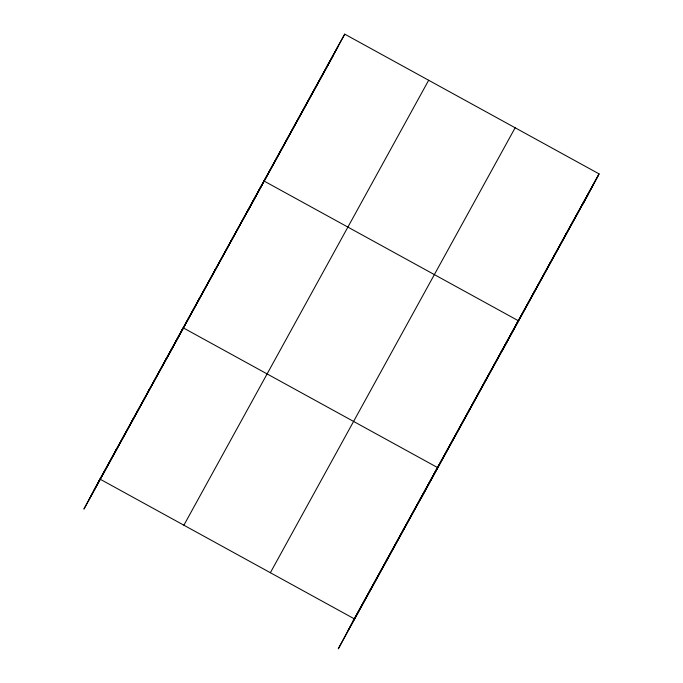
<?xml version="1.0" encoding="UTF-8"?>
<svg xmlns="http://www.w3.org/2000/svg" width="683" height="683" viewBox="0 0 683 683"><rect width="100%" height="100%" fill="white"/><g stroke="black" fill="none" stroke-linecap="round" stroke-linejoin="round"><path stroke-width="1.02" d="M115.342 451.173L116.588 448.833M131.981 420.916L133.236 418.577M148.629 390.667L149.876 388.328M165.277 360.411L166.524 358.071M167.139 357.832L183.172 327.814L437.53 467.548L421.496 497.565M198.079 300.785L199.325 298.445M214.231 271.416L215.478 269.076M230.384 242.055L231.639 239.716M246.546 212.686L247.792 210.347M247.92 211.004L263.945 180.978L518.312 320.72L502.278 350.738M278.852 153.957L280.107 151.617M295.013 124.588L296.26 122.248M311.166 95.219L312.413 92.879M327.319 65.858L328.574 63.519M583.06 203.91L599.085 173.892L344.727 34.15L83.915 509.108L99.94 479.09L354.306 618.832L338.273 648.85L587.935 194.775M369.699 590.915L370.946 588.575M386.347 560.658L387.594 558.318M402.987 530.401L404.242 528.061M419.635 500.144L420.882 497.805M452.436 440.526L453.683 438.187M468.589 411.157L469.844 408.818M484.751 381.788L485.997 379.449M500.904 352.428L502.15 350.089M533.218 293.69L534.465 291.351M549.371 264.33L550.618 261.99M565.524 234.961L566.779 232.621M581.685 205.592L582.932 203.252M98.694 481.43L344.727 34.15M93.819 490.565L338.597 45.624M88.79 499.982L333.577 55.033M183.881 525.21L428.668 80.261M270.366 572.713L515.144 127.772M354.306 618.832L599.085 173.892M353.051 621.171L597.838 176.231M348.176 630.307L592.964 185.366"/></g></svg>
